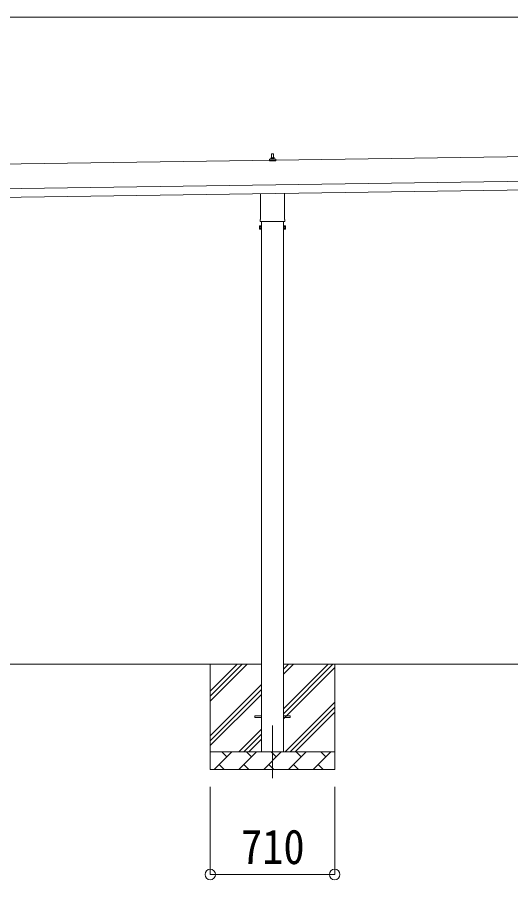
# Model space of a CAD drawing. Units: millimetres at full size, sheet at 1:60; details may follow other scales. Extents: x -16864 to 16864, y -11640 to 11640.
# Drawn here: x 2235 to 5051, y -8293 to -3376 of the extents above; entities that cross this region are included whole.
import ezdxf
from ezdxf.enums import TextEntityAlignment as Align

# ---------------------------------------------------------------- set-up
doc = ezdxf.new("R2010")
doc.units = ezdxf.units.MM
doc.header["$LTSCALE"] = 60
doc.header["$PDMODE"] = 32
doc.header["$PDSIZE"] = 60
doc.linetypes.add('CHAIN1', pattern=[8, 5, -1, 1, -1])
for name, color, linetype, lineweight in [('0-1_Defpoints', 7, 'CHAIN1', 9), ('0-2_TEXT1', 4, 'Continuous', 9), ('0-3_SHAPE', 7, 'Continuous', 9), ('0-8_TABLE1', 6, 'Continuous', 9)]:
    doc.layers.add(name, color=color, linetype=linetype, lineweight=lineweight)
doc.styles.add('ＭＳ ゴシック', font='')
doc.styles.get('ＭＳ ゴシック').set_extended_font_data('MS Gothic')

msp = doc.modelspace()

# ---------------------------------------------------------------- linework, layer by layer
at = {"layer": '0-1_Defpoints'}
msp.add_line((3691.14, -7413.9), (3691.14, -7762.9), dxfattribs=at)
at = {"layer": '0-2_TEXT1'}
for p, q in [((6531.21, -4151.21), (900.74, -4231.64)), ((3681.45, -4183.14), (3681.45, -4178.93)), ((3682.45, -4178.93), (3700.45, -4178.93)), ((3685.45, -4178.93), (3686.17, -4155.4)), ((3687.17, -4154.43), (3695.72, -4154.43)), ((3696.72, -4155.4), (3697.45, -4178.93)), ((3701.45, -4183.14), (3701.45, -4178.93)), ((3673.2, -4194.43), (3673.2, -4186.71)), ((3709.7, -4194.43), (3673.2, -4194.43)), ((3673.58, -4185.93), (3709.31, -4185.93)), ((3673.96, -4185.74), (3680.68, -4184.11)), ((3681.06, -4183.93), (3701.83, -4183.93)), ((3708.93, -4185.74), (3702.21, -4184.11)), ((3709.7, -4194.43), (3709.7, -4186.71)), ((902.74, -4371.63), (6533.21, -4291.19)), ((903.46, -4421.62), (6533.92, -4341.19)), ((3622.84, -4528.41), (3622.84, -4382.77)), ((3759.44, -4380.82), (3759.44, -4528.41)), ((3617.14, -4566.69), (3617.9, -4565.37)), ((3617.14, -4566.69), (3617.14, -4583.69)), ((3624.14, -4570.28), (3617.9, -4570.28)), ((3621.14, -4537.19), (3621.14, -4531.69)), ((3759.08, -4540.69), (3623.2, -4540.69)), ((3628.64, -4540.69), (3628.64, -7563.9)), ((3753.64, -7563.9), (3753.64, -4540.69)), ((3758.14, -4570.28), (3764.38, -4570.28)), ((3761.14, -4531.69), (3761.14, -4537.19)), ((3765.14, -4566.69), (3764.38, -4565.37)), ((3765.14, -4566.69), (3765.14, -4583.69)), ((3617.14, -4583.69), (3617.9, -4585)), ((3624.14, -4580.09), (3617.9, -4580.09)), ((3624.14, -4585), (3617.9, -4585)), ((3626.64, -4584.39), (3624.14, -4584.39)), ((3755.64, -4584.39), (3758.14, -4584.39)), ((3758.14, -4580.09), (3764.38, -4580.09)), ((3758.14, -4585), (3764.38, -4585)), ((3765.14, -4583.69), (3764.38, -4585)), ((3591.14, -7359.4), (3628.64, -7359.4)), ((3591.14, -7368.4), (3591.14, -7359.4)), ((3591.14, -7359.4), (3628.64, -7359.4)), ((3591.14, -7368.4), (3591.14, -7359.4)), ((3591.14, -7368.4), (3628.64, -7368.4)), ((3591.14, -7368.4), (3628.64, -7368.4)), ((3753.64, -7359.4), (3791.14, -7359.4)), ((3753.64, -7359.4), (3791.14, -7359.4)), ((3753.64, -7368.4), (3791.14, -7368.4)), ((3753.64, -7368.4), (3791.14, -7368.4)), ((3791.14, -7368.4), (3791.14, -7359.4)), ((3791.14, -7368.4), (3791.14, -7359.4))]:
    msp.add_line(p, q, dxfattribs=at)
for points in [[(3624.14, -4585), (3624.14, -4565.37), (3617.9, -4565.37)], [(3624.14, -4584.39), (3624.14, -4565.99), (3626.64, -4565.99)], [(3758.14, -4584.39), (3758.14, -4565.99), (3755.64, -4565.99)], [(3758.14, -4585), (3758.14, -4565.37), (3764.38, -4565.37)]]:
    msp.add_lwpolyline(points, dxfattribs=at)
for points in [[(3626.64, -4585.69), (3626.64, -4564.69), (3628.64, -4564.69), (3628.64, -4585.69)], [(3755.64, -4585.69), (3755.64, -4564.69), (3753.64, -4564.69), (3753.64, -4585.69)]]:
    msp.add_lwpolyline(points, close=True, dxfattribs=at)
for centre, radius, start, end in [((3685.53, -4179.56), 4.13, 90, 171.17633), ((3682.45, -4179.93), 1, 90, 180), ((3687.17, -4155.43), 1, 90, 178.60509), ((3694.78, -4178.93), 4.83, 133.60282, 180), ((3688.11, -4178.93), 4.83, 0, 46.39718), ((3695.72, -4155.43), 1, 1.39491, 90), ((3697.36, -4179.56), 4.13, 8.82367, 90), ((3700.45, -4179.93), 1, 0, 90), ((3674.2, -4186.71), 1, 103.62699, 180), ((3680.45, -4183.14), 1, 283.62699, 0), ((3702.45, -4183.14), 1, 180, 256.37301), ((3708.7, -4186.71), 1, 0, 76.37301), ((3621.48, -4567.82), 4.34, 145.61575, 214.38425), ((3633.38, -4575.19), 16.24, 162.41205, 197.58795), ((3625.14, -4531.69), 4, 125.09963, 180), ((3625.14, -4537.19), 4, 180, 194.47751), ((3625.14, -4537.19), 4, 194.47751, 241.04498), ((3757.14, -4537.19), 4, 298.95502, 345.52249), ((3757.14, -4531.69), 4, 0, 54.90037), ((3757.14, -4537.19), 4, 345.52249, 0), ((3760.79, -4567.82), 4.34, 325.61575, 34.38425), ((3748.9, -4575.19), 16.24, 342.41205, 17.58795), ((3621.48, -4582.55), 4.34, 145.61575, 214.38425), ((3760.79, -4582.55), 4.34, 325.61575, 34.38425)]:
    msp.add_arc(centre, radius, start, end, dxfattribs=at)
at = {"layer": '0-3_SHAPE'}
for p, q in [((3628.64, -7063.9), (1853.64, -7063.9)), ((3336.14, -7063.9), (3336.14, -7663.9)), ((3336.14, -7217.38), (3489.62, -7063.9)), ((3336.14, -7245.67), (3517.91, -7063.9)), ((3336.14, -7273.95), (3546.19, -7063.9)), ((5528.64, -7063.9), (3753.64, -7063.9)), ((3753.64, -7092.72), (3782.46, -7063.9)), ((3753.64, -7121.01), (3810.75, -7063.9)), ((3753.64, -7319), (4008.74, -7063.9)), ((3753.64, -7347.28), (4036.14, -7064.78)), ((4046.14, -7063.9), (4046.14, -7663.9)), ((3753.64, -7375.57), (4046.14, -7083.07)), ((3336.14, -7471.94), (3628.64, -7179.44)), ((3336.14, -7500.22), (3628.64, -7207.72)), ((3336.14, -7528.51), (3628.64, -7236.01)), ((3763.3, -7563.9), (4046.14, -7281.06)), ((3791.58, -7563.9), (4046.14, -7309.34)), ((3819.87, -7563.9), (4046.14, -7337.63)), ((3498.74, -7563.9), (3628.64, -7434)), ((3527.02, -7563.9), (3628.64, -7462.28)), ((3555.31, -7563.9), (3628.64, -7490.57)), ((3336.14, -7563.9), (4046.14, -7563.9)), ((3358.3, -7663.9), (3458.3, -7563.9)), ((3429.74, -7592.45), (3401.19, -7563.9)), ((3499.72, -7663.9), (3599.72, -7563.9)), ((3571.17, -7592.45), (3542.61, -7563.9)), ((3641.14, -7663.9), (3741.14, -7563.9)), ((3712.59, -7592.45), (3684.03, -7563.9)), ((3782.56, -7663.9), (3882.56, -7563.9)), ((3854.01, -7592.45), (3825.45, -7563.9)), ((3923.98, -7663.9), (4023.98, -7563.9)), ((3995.43, -7592.45), (3966.88, -7563.9)), ((4046.14, -7663.9), (3336.14, -7663.9)), ((3386.85, -7635.35), (3415.4, -7663.9)), ((3528.27, -7635.35), (3556.83, -7663.9)), ((3669.69, -7635.35), (3698.25, -7663.9)), ((3811.11, -7635.35), (3839.67, -7663.9)), ((3952.54, -7635.35), (3981.09, -7663.9))]:
    msp.add_line(p, q, dxfattribs=at)
at = {"layer": '0-8_TABLE1'}
for p, q in [((12217.14, -3376.26), (868.14, -3376.26)), ((3336.14, -8262.9), (3336.14, -7762.9)), ((4046.14, -8262.9), (4046.14, -7762.9)), ((3336.14, -8262.9), (4046.14, -8262.9))]:
    msp.add_line(p, q, dxfattribs=at)
for p in [(3336.14, -8262.9), (4046.14, -8262.9)]:
    msp.add_point(p, dxfattribs=at)

# ---------------------------------------------------------------- texts
at = {"layer": '0-8_TABLE1', "color": 7, "style": 'ＭＳ ゴシック', "width": 0.9}
msp.add_text('710', height=197.9, dxfattribs=at).set_placement((3511.14, -8262.9), align=Align.BOTTOM_LEFT)

doc.saveas('drawing.dxf')
